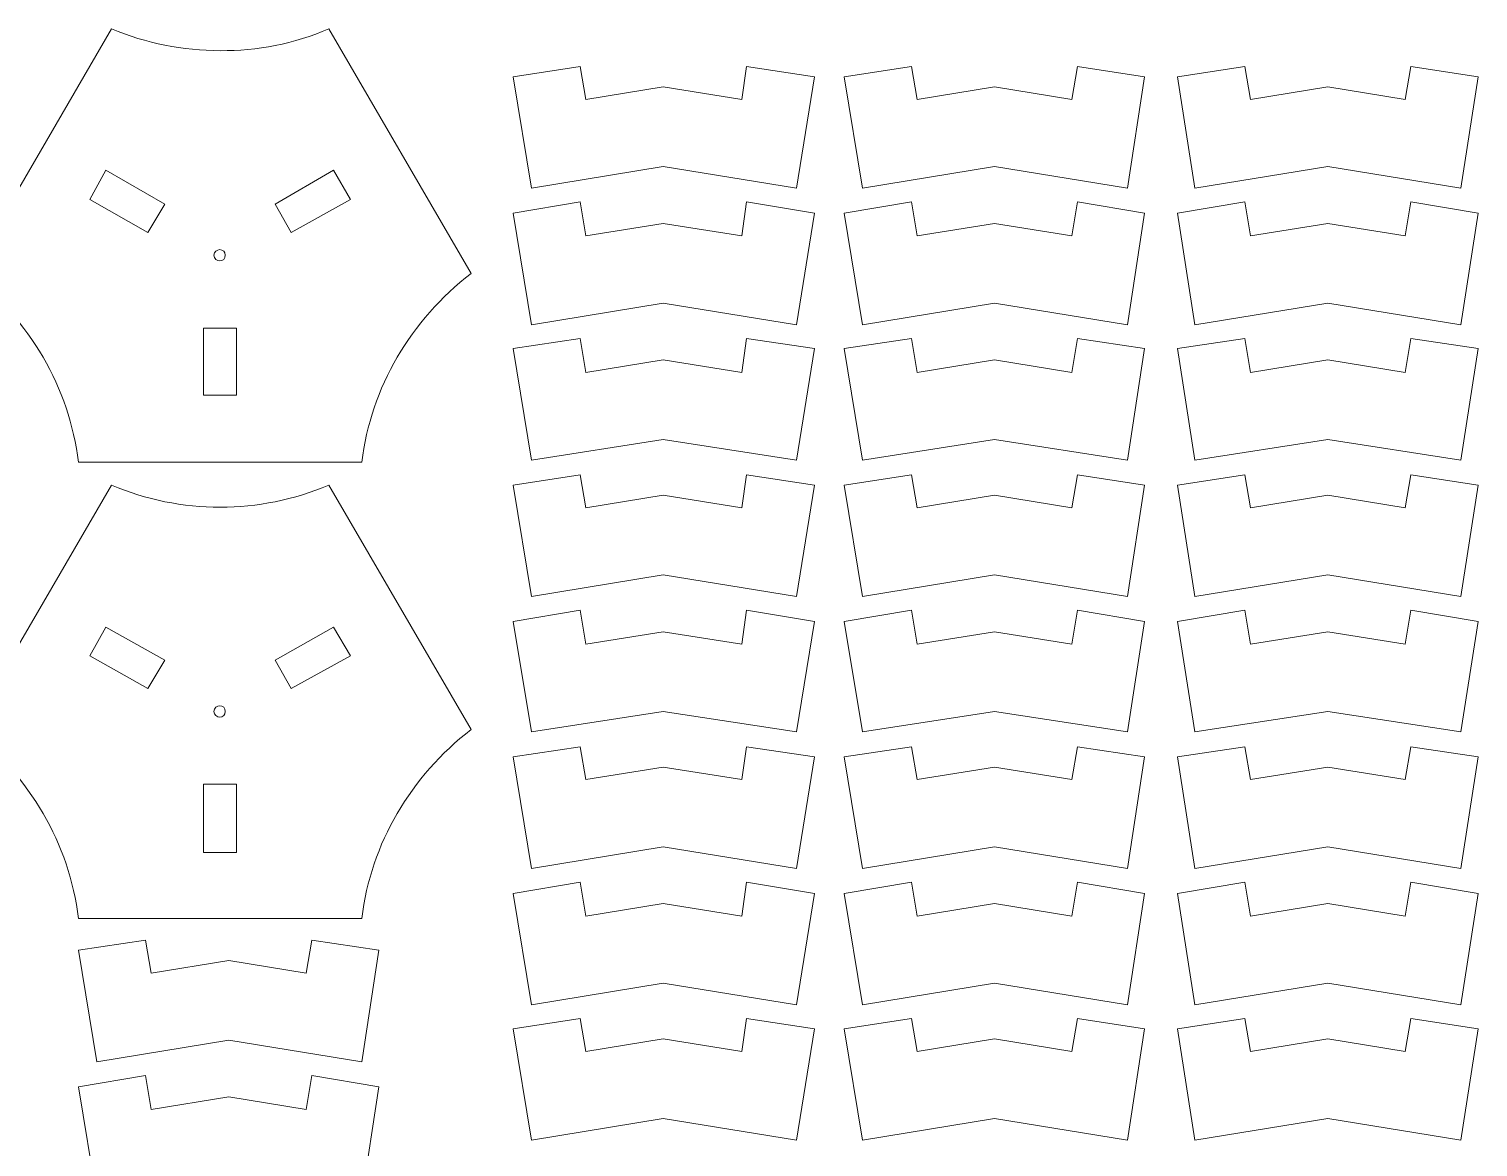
# Model space of a CAD drawing. Header units: centimetres. Extents: x -55.8 to 27.7, y -32.1 to 37.5.
# Drawn here: x -3.16 to 9.58, y 27.54 to 37.37 of the extents above; entities that cross this region are included whole.
import ezdxf

# ---------------------------------------------------------------- set-up
doc = ezdxf.new("R2010")
doc.units = ezdxf.units.CM
doc.header["$MEASUREMENT"] = 0
doc.layers.add('1', color=7, linetype='Continuous')
doc.layers.add('Grab', color=7, linetype='Continuous')

msp = doc.modelspace()

# ---------------------------------------------------------------- linework, layer by layer
at = {"color": 242, "lineweight": 9}
for points, knots in [([(-0.23, 33.555), (-0.23, 33.555), (-2.72, 33.555), (-2.72, 33.555), (-2.72, 33.555), (-2.8, 34.215), (-3.15, 34.805), (-3.68, 35.215), (-3.68, 35.215), (-3.68, 35.215), (-2.43, 37.365), (-2.43, 37.365), (-2.43, 37.365), (-1.82, 37.115), (-1.13, 37.105), (-0.52, 37.365), (-0.52, 37.365), (-0.52, 37.365), (0.73, 35.215), (0.73, 35.215), (0.73, 35.215), (0.2, 34.805), (-0.15, 34.215), (-0.23, 33.555)], [0, 0, 0, 0, 0.14285714, 0.14285714, 0.14285714, 0.14285714, 0.28571429, 0.28571429, 0.28571429, 0.28571429, 0.42857143, 0.42857143, 0.42857143, 0.42857143, 0.57142857, 0.57142857, 0.57142857, 0.57142857, 0.71428571, 0.71428571, 0.71428571, 0.71428571, 1, 1, 1, 1]), ([(3.11, 36.745), (3.11, 36.745), (3.15, 37.035), (3.15, 37.035), (3.15, 37.035), (3.15, 37.035), (3.75, 36.945), (3.75, 36.945), (3.75, 36.945), (3.75, 36.945), (3.59, 35.965), (3.59, 35.965), (3.59, 35.965), (3.59, 35.965), (2.42, 36.155), (2.42, 36.155), (2.42, 36.155), (2.42, 36.155), (1.26, 35.965), (1.26, 35.965), (1.26, 35.965), (1.26, 35.965), (1.1, 36.945), (1.1, 36.945), (1.1, 36.945), (1.1, 36.945), (1.69, 37.035), (1.69, 37.035), (1.69, 37.035), (1.69, 37.035), (1.74, 36.745), (1.74, 36.745), (1.74, 36.745), (1.74, 36.745), (2.42, 36.855), (2.42, 36.855), (2.42, 36.855), (2.42, 36.855), (3.11, 36.745), (3.11, 36.745)], [0, 0, 0, 0, 0.09090909, 0.09090909, 0.09090909, 0.09090909, 0.18181818, 0.18181818, 0.18181818, 0.18181818, 0.27272727, 0.27272727, 0.27272727, 0.27272727, 0.36363636, 0.36363636, 0.36363636, 0.36363636, 0.45454545, 0.45454545, 0.45454545, 0.45454545, 0.54545455, 0.54545455, 0.54545455, 0.54545455, 0.63636364, 0.63636364, 0.63636364, 0.63636364, 0.72727273, 0.72727273, 0.72727273, 0.72727273, 0.81818182, 0.81818182, 0.81818182, 0.81818182, 1, 1, 1, 1]), ([(6.01, 36.745), (6.01, 36.745), (6.06, 37.035), (6.06, 37.035), (6.06, 37.035), (6.06, 37.035), (6.65, 36.945), (6.65, 36.945), (6.65, 36.945), (6.65, 36.945), (6.5, 35.965), (6.5, 35.965), (6.5, 35.965), (6.5, 35.965), (5.33, 36.155), (5.33, 36.155), (5.33, 36.155), (5.33, 36.155), (4.17, 35.965), (4.17, 35.965), (4.17, 35.965), (4.17, 35.965), (4.01, 36.945), (4.01, 36.945), (4.01, 36.945), (4.01, 36.945), (4.6, 37.035), (4.6, 37.035), (4.6, 37.035), (4.6, 37.035), (4.65, 36.745), (4.65, 36.745), (4.65, 36.745), (4.65, 36.745), (5.33, 36.855), (5.33, 36.855), (5.33, 36.855), (5.33, 36.855), (6.01, 36.745), (6.01, 36.745)], [0, 0, 0, 0, 0.09090909, 0.09090909, 0.09090909, 0.09090909, 0.18181818, 0.18181818, 0.18181818, 0.18181818, 0.27272727, 0.27272727, 0.27272727, 0.27272727, 0.36363636, 0.36363636, 0.36363636, 0.36363636, 0.45454545, 0.45454545, 0.45454545, 0.45454545, 0.54545455, 0.54545455, 0.54545455, 0.54545455, 0.63636364, 0.63636364, 0.63636364, 0.63636364, 0.72727273, 0.72727273, 0.72727273, 0.72727273, 0.81818182, 0.81818182, 0.81818182, 0.81818182, 1, 1, 1, 1]), ([(8.94, 36.745), (8.94, 36.745), (8.99, 37.035), (8.99, 37.035), (8.99, 37.035), (8.99, 37.035), (9.58, 36.945), (9.58, 36.945), (9.58, 36.945), (9.58, 36.945), (9.43, 35.965), (9.43, 35.965), (9.43, 35.965), (9.43, 35.965), (8.26, 36.155), (8.26, 36.155), (8.26, 36.155), (8.26, 36.155), (7.09, 35.965), (7.09, 35.965), (7.09, 35.965), (7.09, 35.965), (6.94, 36.945), (6.94, 36.945), (6.94, 36.945), (6.94, 36.945), (7.53, 37.035), (7.53, 37.035), (7.53, 37.035), (7.53, 37.035), (7.58, 36.745), (7.58, 36.745), (7.58, 36.745), (7.58, 36.745), (8.26, 36.855), (8.26, 36.855), (8.26, 36.855), (8.26, 36.855), (8.94, 36.745), (8.94, 36.745)], [0, 0, 0, 0, 0.09090909, 0.09090909, 0.09090909, 0.09090909, 0.18181818, 0.18181818, 0.18181818, 0.18181818, 0.27272727, 0.27272727, 0.27272727, 0.27272727, 0.36363636, 0.36363636, 0.36363636, 0.36363636, 0.45454545, 0.45454545, 0.45454545, 0.45454545, 0.54545455, 0.54545455, 0.54545455, 0.54545455, 0.63636364, 0.63636364, 0.63636364, 0.63636364, 0.72727273, 0.72727273, 0.72727273, 0.72727273, 0.81818182, 0.81818182, 0.81818182, 0.81818182, 1, 1, 1, 1]), ([(3.11, 35.545), (3.11, 35.545), (3.15, 35.845), (3.15, 35.845), (3.15, 35.845), (3.15, 35.845), (3.75, 35.745), (3.75, 35.745), (3.75, 35.745), (3.75, 35.745), (3.59, 34.765), (3.59, 34.765), (3.59, 34.765), (3.59, 34.765), (2.42, 34.955), (2.42, 34.955), (2.42, 34.955), (2.42, 34.955), (1.26, 34.765), (1.26, 34.765), (1.26, 34.765), (1.26, 34.765), (1.1, 35.745), (1.1, 35.745), (1.1, 35.745), (1.1, 35.745), (1.69, 35.845), (1.69, 35.845), (1.69, 35.845), (1.69, 35.845), (1.74, 35.545), (1.74, 35.545), (1.74, 35.545), (1.74, 35.545), (2.42, 35.655), (2.42, 35.655), (2.42, 35.655), (2.42, 35.655), (3.11, 35.545), (3.11, 35.545)], [0, 0, 0, 0, 0.09090909, 0.09090909, 0.09090909, 0.09090909, 0.18181818, 0.18181818, 0.18181818, 0.18181818, 0.27272727, 0.27272727, 0.27272727, 0.27272727, 0.36363636, 0.36363636, 0.36363636, 0.36363636, 0.45454545, 0.45454545, 0.45454545, 0.45454545, 0.54545455, 0.54545455, 0.54545455, 0.54545455, 0.63636364, 0.63636364, 0.63636364, 0.63636364, 0.72727273, 0.72727273, 0.72727273, 0.72727273, 0.81818182, 0.81818182, 0.81818182, 0.81818182, 1, 1, 1, 1]), ([(6.01, 35.545), (6.01, 35.545), (6.06, 35.845), (6.06, 35.845), (6.06, 35.845), (6.06, 35.845), (6.65, 35.745), (6.65, 35.745), (6.65, 35.745), (6.65, 35.745), (6.5, 34.765), (6.5, 34.765), (6.5, 34.765), (6.5, 34.765), (5.33, 34.955), (5.33, 34.955), (5.33, 34.955), (5.33, 34.955), (4.17, 34.765), (4.17, 34.765), (4.17, 34.765), (4.17, 34.765), (4.01, 35.745), (4.01, 35.745), (4.01, 35.745), (4.01, 35.745), (4.6, 35.845), (4.6, 35.845), (4.6, 35.845), (4.6, 35.845), (4.65, 35.545), (4.65, 35.545), (4.65, 35.545), (4.65, 35.545), (5.33, 35.655), (5.33, 35.655), (5.33, 35.655), (5.33, 35.655), (6.01, 35.545), (6.01, 35.545)], [0, 0, 0, 0, 0.09090909, 0.09090909, 0.09090909, 0.09090909, 0.18181818, 0.18181818, 0.18181818, 0.18181818, 0.27272727, 0.27272727, 0.27272727, 0.27272727, 0.36363636, 0.36363636, 0.36363636, 0.36363636, 0.45454545, 0.45454545, 0.45454545, 0.45454545, 0.54545455, 0.54545455, 0.54545455, 0.54545455, 0.63636364, 0.63636364, 0.63636364, 0.63636364, 0.72727273, 0.72727273, 0.72727273, 0.72727273, 0.81818182, 0.81818182, 0.81818182, 0.81818182, 1, 1, 1, 1]), ([(8.94, 35.545), (8.94, 35.545), (8.99, 35.845), (8.99, 35.845), (8.99, 35.845), (8.99, 35.845), (9.58, 35.745), (9.58, 35.745), (9.58, 35.745), (9.58, 35.745), (9.43, 34.765), (9.43, 34.765), (9.43, 34.765), (9.43, 34.765), (8.26, 34.955), (8.26, 34.955), (8.26, 34.955), (8.26, 34.955), (7.09, 34.765), (7.09, 34.765), (7.09, 34.765), (7.09, 34.765), (6.94, 35.745), (6.94, 35.745), (6.94, 35.745), (6.94, 35.745), (7.53, 35.845), (7.53, 35.845), (7.53, 35.845), (7.53, 35.845), (7.58, 35.545), (7.58, 35.545), (7.58, 35.545), (7.58, 35.545), (8.26, 35.655), (8.26, 35.655), (8.26, 35.655), (8.26, 35.655), (8.94, 35.545), (8.94, 35.545)], [0, 0, 0, 0, 0.09090909, 0.09090909, 0.09090909, 0.09090909, 0.18181818, 0.18181818, 0.18181818, 0.18181818, 0.27272727, 0.27272727, 0.27272727, 0.27272727, 0.36363636, 0.36363636, 0.36363636, 0.36363636, 0.45454545, 0.45454545, 0.45454545, 0.45454545, 0.54545455, 0.54545455, 0.54545455, 0.54545455, 0.63636364, 0.63636364, 0.63636364, 0.63636364, 0.72727273, 0.72727273, 0.72727273, 0.72727273, 0.81818182, 0.81818182, 0.81818182, 0.81818182, 1, 1, 1, 1]), ([(3.11, 34.345), (3.11, 34.345), (3.15, 34.645), (3.15, 34.645), (3.15, 34.645), (3.15, 34.645), (3.75, 34.555), (3.75, 34.555), (3.75, 34.555), (3.75, 34.555), (3.59, 33.575), (3.59, 33.575), (3.59, 33.575), (3.59, 33.575), (2.42, 33.755), (2.42, 33.755), (2.42, 33.755), (2.42, 33.755), (1.26, 33.575), (1.26, 33.575), (1.26, 33.575), (1.26, 33.575), (1.1, 34.555), (1.1, 34.555), (1.1, 34.555), (1.1, 34.555), (1.69, 34.645), (1.69, 34.645), (1.69, 34.645), (1.69, 34.645), (1.74, 34.345), (1.74, 34.345), (1.74, 34.345), (1.74, 34.345), (2.42, 34.455), (2.42, 34.455), (2.42, 34.455), (2.42, 34.455), (3.11, 34.345), (3.11, 34.345)], [0, 0, 0, 0, 0.09090909, 0.09090909, 0.09090909, 0.09090909, 0.18181818, 0.18181818, 0.18181818, 0.18181818, 0.27272727, 0.27272727, 0.27272727, 0.27272727, 0.36363636, 0.36363636, 0.36363636, 0.36363636, 0.45454545, 0.45454545, 0.45454545, 0.45454545, 0.54545455, 0.54545455, 0.54545455, 0.54545455, 0.63636364, 0.63636364, 0.63636364, 0.63636364, 0.72727273, 0.72727273, 0.72727273, 0.72727273, 0.81818182, 0.81818182, 0.81818182, 0.81818182, 1, 1, 1, 1]), ([(6.01, 34.345), (6.01, 34.345), (6.06, 34.645), (6.06, 34.645), (6.06, 34.645), (6.06, 34.645), (6.65, 34.555), (6.65, 34.555), (6.65, 34.555), (6.65, 34.555), (6.5, 33.575), (6.5, 33.575), (6.5, 33.575), (6.5, 33.575), (5.33, 33.755), (5.33, 33.755), (5.33, 33.755), (5.33, 33.755), (4.17, 33.575), (4.17, 33.575), (4.17, 33.575), (4.17, 33.575), (4.01, 34.555), (4.01, 34.555), (4.01, 34.555), (4.01, 34.555), (4.6, 34.645), (4.6, 34.645), (4.6, 34.645), (4.6, 34.645), (4.65, 34.345), (4.65, 34.345), (4.65, 34.345), (4.65, 34.345), (5.33, 34.455), (5.33, 34.455), (5.33, 34.455), (5.33, 34.455), (6.01, 34.345), (6.01, 34.345)], [0, 0, 0, 0, 0.09090909, 0.09090909, 0.09090909, 0.09090909, 0.18181818, 0.18181818, 0.18181818, 0.18181818, 0.27272727, 0.27272727, 0.27272727, 0.27272727, 0.36363636, 0.36363636, 0.36363636, 0.36363636, 0.45454545, 0.45454545, 0.45454545, 0.45454545, 0.54545455, 0.54545455, 0.54545455, 0.54545455, 0.63636364, 0.63636364, 0.63636364, 0.63636364, 0.72727273, 0.72727273, 0.72727273, 0.72727273, 0.81818182, 0.81818182, 0.81818182, 0.81818182, 1, 1, 1, 1]), ([(8.94, 34.345), (8.94, 34.345), (8.99, 34.645), (8.99, 34.645), (8.99, 34.645), (8.99, 34.645), (9.58, 34.555), (9.58, 34.555), (9.58, 34.555), (9.58, 34.555), (9.43, 33.575), (9.43, 33.575), (9.43, 33.575), (9.43, 33.575), (8.26, 33.755), (8.26, 33.755), (8.26, 33.755), (8.26, 33.755), (7.09, 33.575), (7.09, 33.575), (7.09, 33.575), (7.09, 33.575), (6.94, 34.555), (6.94, 34.555), (6.94, 34.555), (6.94, 34.555), (7.53, 34.645), (7.53, 34.645), (7.53, 34.645), (7.53, 34.645), (7.58, 34.345), (7.58, 34.345), (7.58, 34.345), (7.58, 34.345), (8.26, 34.455), (8.26, 34.455), (8.26, 34.455), (8.26, 34.455), (8.94, 34.345), (8.94, 34.345)], [0, 0, 0, 0, 0.09090909, 0.09090909, 0.09090909, 0.09090909, 0.18181818, 0.18181818, 0.18181818, 0.18181818, 0.27272727, 0.27272727, 0.27272727, 0.27272727, 0.36363636, 0.36363636, 0.36363636, 0.36363636, 0.45454545, 0.45454545, 0.45454545, 0.45454545, 0.54545455, 0.54545455, 0.54545455, 0.54545455, 0.63636364, 0.63636364, 0.63636364, 0.63636364, 0.72727273, 0.72727273, 0.72727273, 0.72727273, 0.81818182, 0.81818182, 0.81818182, 0.81818182, 1, 1, 1, 1]), ([(3.11, 33.155), (3.11, 33.155), (3.15, 33.445), (3.15, 33.445), (3.15, 33.445), (3.15, 33.445), (3.75, 33.355), (3.75, 33.355), (3.75, 33.355), (3.75, 33.355), (3.59, 32.375), (3.59, 32.375), (3.59, 32.375), (3.59, 32.375), (2.42, 32.565), (2.42, 32.565), (2.42, 32.565), (2.42, 32.565), (1.26, 32.375), (1.26, 32.375), (1.26, 32.375), (1.26, 32.375), (1.1, 33.355), (1.1, 33.355), (1.1, 33.355), (1.1, 33.355), (1.69, 33.445), (1.69, 33.445), (1.69, 33.445), (1.69, 33.445), (1.74, 33.155), (1.74, 33.155), (1.74, 33.155), (1.74, 33.155), (2.42, 33.265), (2.42, 33.265), (2.42, 33.265), (2.42, 33.265), (3.11, 33.155), (3.11, 33.155)], [0, 0, 0, 0, 0.09090909, 0.09090909, 0.09090909, 0.09090909, 0.18181818, 0.18181818, 0.18181818, 0.18181818, 0.27272727, 0.27272727, 0.27272727, 0.27272727, 0.36363636, 0.36363636, 0.36363636, 0.36363636, 0.45454545, 0.45454545, 0.45454545, 0.45454545, 0.54545455, 0.54545455, 0.54545455, 0.54545455, 0.63636364, 0.63636364, 0.63636364, 0.63636364, 0.72727273, 0.72727273, 0.72727273, 0.72727273, 0.81818182, 0.81818182, 0.81818182, 0.81818182, 1, 1, 1, 1]), ([(6.01, 33.155), (6.01, 33.155), (6.06, 33.445), (6.06, 33.445), (6.06, 33.445), (6.06, 33.445), (6.65, 33.355), (6.65, 33.355), (6.65, 33.355), (6.65, 33.355), (6.5, 32.375), (6.5, 32.375), (6.5, 32.375), (6.5, 32.375), (5.33, 32.565), (5.33, 32.565), (5.33, 32.565), (5.33, 32.565), (4.17, 32.375), (4.17, 32.375), (4.17, 32.375), (4.17, 32.375), (4.01, 33.355), (4.01, 33.355), (4.01, 33.355), (4.01, 33.355), (4.6, 33.445), (4.6, 33.445), (4.6, 33.445), (4.6, 33.445), (4.65, 33.155), (4.65, 33.155), (4.65, 33.155), (4.65, 33.155), (5.33, 33.265), (5.33, 33.265), (5.33, 33.265), (5.33, 33.265), (6.01, 33.155), (6.01, 33.155)], [0, 0, 0, 0, 0.09090909, 0.09090909, 0.09090909, 0.09090909, 0.18181818, 0.18181818, 0.18181818, 0.18181818, 0.27272727, 0.27272727, 0.27272727, 0.27272727, 0.36363636, 0.36363636, 0.36363636, 0.36363636, 0.45454545, 0.45454545, 0.45454545, 0.45454545, 0.54545455, 0.54545455, 0.54545455, 0.54545455, 0.63636364, 0.63636364, 0.63636364, 0.63636364, 0.72727273, 0.72727273, 0.72727273, 0.72727273, 0.81818182, 0.81818182, 0.81818182, 0.81818182, 1, 1, 1, 1]), ([(8.94, 33.155), (8.94, 33.155), (8.99, 33.445), (8.99, 33.445), (8.99, 33.445), (8.99, 33.445), (9.58, 33.355), (9.58, 33.355), (9.58, 33.355), (9.58, 33.355), (9.43, 32.375), (9.43, 32.375), (9.43, 32.375), (9.43, 32.375), (8.26, 32.565), (8.26, 32.565), (8.26, 32.565), (8.26, 32.565), (7.09, 32.375), (7.09, 32.375), (7.09, 32.375), (7.09, 32.375), (6.94, 33.355), (6.94, 33.355), (6.94, 33.355), (6.94, 33.355), (7.53, 33.445), (7.53, 33.445), (7.53, 33.445), (7.53, 33.445), (7.58, 33.155), (7.58, 33.155), (7.58, 33.155), (7.58, 33.155), (8.26, 33.265), (8.26, 33.265), (8.26, 33.265), (8.26, 33.265), (8.94, 33.155), (8.94, 33.155)], [0, 0, 0, 0, 0.09090909, 0.09090909, 0.09090909, 0.09090909, 0.18181818, 0.18181818, 0.18181818, 0.18181818, 0.27272727, 0.27272727, 0.27272727, 0.27272727, 0.36363636, 0.36363636, 0.36363636, 0.36363636, 0.45454545, 0.45454545, 0.45454545, 0.45454545, 0.54545455, 0.54545455, 0.54545455, 0.54545455, 0.63636364, 0.63636364, 0.63636364, 0.63636364, 0.72727273, 0.72727273, 0.72727273, 0.72727273, 0.81818182, 0.81818182, 0.81818182, 0.81818182, 1, 1, 1, 1]), ([(-0.23, 29.545), (-0.23, 29.545), (-2.72, 29.545), (-2.72, 29.545), (-2.72, 29.545), (-2.8, 30.205), (-3.15, 30.795), (-3.68, 31.205), (-3.68, 31.205), (-3.68, 31.205), (-2.43, 33.355), (-2.43, 33.355), (-2.43, 33.355), (-1.82, 33.095), (-1.13, 33.095), (-0.52, 33.355), (-0.52, 33.355), (-0.52, 33.355), (0.73, 31.205), (0.73, 31.205), (0.73, 31.205), (0.2, 30.795), (-0.15, 30.205), (-0.23, 29.545)], [0, 0, 0, 0, 0.14285714, 0.14285714, 0.14285714, 0.14285714, 0.28571429, 0.28571429, 0.28571429, 0.28571429, 0.42857143, 0.42857143, 0.42857143, 0.42857143, 0.57142857, 0.57142857, 0.57142857, 0.57142857, 0.71428571, 0.71428571, 0.71428571, 0.71428571, 1, 1, 1, 1]), ([(3.11, 31.955), (3.11, 31.955), (3.15, 32.255), (3.15, 32.255), (3.15, 32.255), (3.15, 32.255), (3.75, 32.155), (3.75, 32.155), (3.75, 32.155), (3.75, 32.155), (3.59, 31.185), (3.59, 31.185), (3.59, 31.185), (3.59, 31.185), (2.42, 31.365), (2.42, 31.365), (2.42, 31.365), (2.42, 31.365), (1.26, 31.185), (1.26, 31.185), (1.26, 31.185), (1.26, 31.185), (1.1, 32.155), (1.1, 32.155), (1.1, 32.155), (1.1, 32.155), (1.69, 32.255), (1.69, 32.255), (1.69, 32.255), (1.69, 32.255), (1.74, 31.955), (1.74, 31.955), (1.74, 31.955), (1.74, 31.955), (2.42, 32.065), (2.42, 32.065), (2.42, 32.065), (2.42, 32.065), (3.11, 31.955), (3.11, 31.955)], [0, 0, 0, 0, 0.09090909, 0.09090909, 0.09090909, 0.09090909, 0.18181818, 0.18181818, 0.18181818, 0.18181818, 0.27272727, 0.27272727, 0.27272727, 0.27272727, 0.36363636, 0.36363636, 0.36363636, 0.36363636, 0.45454545, 0.45454545, 0.45454545, 0.45454545, 0.54545455, 0.54545455, 0.54545455, 0.54545455, 0.63636364, 0.63636364, 0.63636364, 0.63636364, 0.72727273, 0.72727273, 0.72727273, 0.72727273, 0.81818182, 0.81818182, 0.81818182, 0.81818182, 1, 1, 1, 1]), ([(6.01, 31.955), (6.01, 31.955), (6.06, 32.255), (6.06, 32.255), (6.06, 32.255), (6.06, 32.255), (6.65, 32.155), (6.65, 32.155), (6.65, 32.155), (6.65, 32.155), (6.5, 31.185), (6.5, 31.185), (6.5, 31.185), (6.5, 31.185), (5.33, 31.365), (5.33, 31.365), (5.33, 31.365), (5.33, 31.365), (4.17, 31.185), (4.17, 31.185), (4.17, 31.185), (4.17, 31.185), (4.01, 32.155), (4.01, 32.155), (4.01, 32.155), (4.01, 32.155), (4.6, 32.255), (4.6, 32.255), (4.6, 32.255), (4.6, 32.255), (4.65, 31.955), (4.65, 31.955), (4.65, 31.955), (4.65, 31.955), (5.33, 32.065), (5.33, 32.065), (5.33, 32.065), (5.33, 32.065), (6.01, 31.955), (6.01, 31.955)], [0, 0, 0, 0, 0.09090909, 0.09090909, 0.09090909, 0.09090909, 0.18181818, 0.18181818, 0.18181818, 0.18181818, 0.27272727, 0.27272727, 0.27272727, 0.27272727, 0.36363636, 0.36363636, 0.36363636, 0.36363636, 0.45454545, 0.45454545, 0.45454545, 0.45454545, 0.54545455, 0.54545455, 0.54545455, 0.54545455, 0.63636364, 0.63636364, 0.63636364, 0.63636364, 0.72727273, 0.72727273, 0.72727273, 0.72727273, 0.81818182, 0.81818182, 0.81818182, 0.81818182, 1, 1, 1, 1]), ([(8.94, 31.955), (8.94, 31.955), (8.99, 32.255), (8.99, 32.255), (8.99, 32.255), (8.99, 32.255), (9.58, 32.155), (9.58, 32.155), (9.58, 32.155), (9.58, 32.155), (9.43, 31.185), (9.43, 31.185), (9.43, 31.185), (9.43, 31.185), (8.26, 31.365), (8.26, 31.365), (8.26, 31.365), (8.26, 31.365), (7.09, 31.185), (7.09, 31.185), (7.09, 31.185), (7.09, 31.185), (6.94, 32.155), (6.94, 32.155), (6.94, 32.155), (6.94, 32.155), (7.53, 32.255), (7.53, 32.255), (7.53, 32.255), (7.53, 32.255), (7.58, 31.955), (7.58, 31.955), (7.58, 31.955), (7.58, 31.955), (8.26, 32.065), (8.26, 32.065), (8.26, 32.065), (8.26, 32.065), (8.94, 31.955), (8.94, 31.955)], [0, 0, 0, 0, 0.09090909, 0.09090909, 0.09090909, 0.09090909, 0.18181818, 0.18181818, 0.18181818, 0.18181818, 0.27272727, 0.27272727, 0.27272727, 0.27272727, 0.36363636, 0.36363636, 0.36363636, 0.36363636, 0.45454545, 0.45454545, 0.45454545, 0.45454545, 0.54545455, 0.54545455, 0.54545455, 0.54545455, 0.63636364, 0.63636364, 0.63636364, 0.63636364, 0.72727273, 0.72727273, 0.72727273, 0.72727273, 0.81818182, 0.81818182, 0.81818182, 0.81818182, 1, 1, 1, 1]), ([(3.11, 30.765), (3.11, 30.765), (3.15, 31.055), (3.15, 31.055), (3.15, 31.055), (3.15, 31.055), (3.75, 30.965), (3.75, 30.965), (3.75, 30.965), (3.75, 30.965), (3.59, 29.985), (3.59, 29.985), (3.59, 29.985), (3.59, 29.985), (2.42, 30.175), (2.42, 30.175), (2.42, 30.175), (2.42, 30.175), (1.26, 29.985), (1.26, 29.985), (1.26, 29.985), (1.26, 29.985), (1.1, 30.965), (1.1, 30.965), (1.1, 30.965), (1.1, 30.965), (1.69, 31.055), (1.69, 31.055), (1.69, 31.055), (1.69, 31.055), (1.74, 30.765), (1.74, 30.765), (1.74, 30.765), (1.74, 30.765), (2.42, 30.875), (2.42, 30.875), (2.42, 30.875), (2.42, 30.875), (3.11, 30.765), (3.11, 30.765)], [0, 0, 0, 0, 0.09090909, 0.09090909, 0.09090909, 0.09090909, 0.18181818, 0.18181818, 0.18181818, 0.18181818, 0.27272727, 0.27272727, 0.27272727, 0.27272727, 0.36363636, 0.36363636, 0.36363636, 0.36363636, 0.45454545, 0.45454545, 0.45454545, 0.45454545, 0.54545455, 0.54545455, 0.54545455, 0.54545455, 0.63636364, 0.63636364, 0.63636364, 0.63636364, 0.72727273, 0.72727273, 0.72727273, 0.72727273, 0.81818182, 0.81818182, 0.81818182, 0.81818182, 1, 1, 1, 1]), ([(6.01, 30.765), (6.01, 30.765), (6.06, 31.055), (6.06, 31.055), (6.06, 31.055), (6.06, 31.055), (6.65, 30.965), (6.65, 30.965), (6.65, 30.965), (6.65, 30.965), (6.5, 29.985), (6.5, 29.985), (6.5, 29.985), (6.5, 29.985), (5.33, 30.175), (5.33, 30.175), (5.33, 30.175), (5.33, 30.175), (4.17, 29.985), (4.17, 29.985), (4.17, 29.985), (4.17, 29.985), (4.01, 30.965), (4.01, 30.965), (4.01, 30.965), (4.01, 30.965), (4.6, 31.055), (4.6, 31.055), (4.6, 31.055), (4.6, 31.055), (4.65, 30.765), (4.65, 30.765), (4.65, 30.765), (4.65, 30.765), (5.33, 30.875), (5.33, 30.875), (5.33, 30.875), (5.33, 30.875), (6.01, 30.765), (6.01, 30.765)], [0, 0, 0, 0, 0.09090909, 0.09090909, 0.09090909, 0.09090909, 0.18181818, 0.18181818, 0.18181818, 0.18181818, 0.27272727, 0.27272727, 0.27272727, 0.27272727, 0.36363636, 0.36363636, 0.36363636, 0.36363636, 0.45454545, 0.45454545, 0.45454545, 0.45454545, 0.54545455, 0.54545455, 0.54545455, 0.54545455, 0.63636364, 0.63636364, 0.63636364, 0.63636364, 0.72727273, 0.72727273, 0.72727273, 0.72727273, 0.81818182, 0.81818182, 0.81818182, 0.81818182, 1, 1, 1, 1]), ([(8.94, 30.765), (8.94, 30.765), (8.99, 31.055), (8.99, 31.055), (8.99, 31.055), (8.99, 31.055), (9.58, 30.965), (9.58, 30.965), (9.58, 30.965), (9.58, 30.965), (9.43, 29.985), (9.43, 29.985), (9.43, 29.985), (9.43, 29.985), (8.26, 30.175), (8.26, 30.175), (8.26, 30.175), (8.26, 30.175), (7.09, 29.985), (7.09, 29.985), (7.09, 29.985), (7.09, 29.985), (6.94, 30.965), (6.94, 30.965), (6.94, 30.965), (6.94, 30.965), (7.53, 31.055), (7.53, 31.055), (7.53, 31.055), (7.53, 31.055), (7.58, 30.765), (7.58, 30.765), (7.58, 30.765), (7.58, 30.765), (8.26, 30.875), (8.26, 30.875), (8.26, 30.875), (8.26, 30.875), (8.94, 30.765), (8.94, 30.765)], [0, 0, 0, 0, 0.09090909, 0.09090909, 0.09090909, 0.09090909, 0.18181818, 0.18181818, 0.18181818, 0.18181818, 0.27272727, 0.27272727, 0.27272727, 0.27272727, 0.36363636, 0.36363636, 0.36363636, 0.36363636, 0.45454545, 0.45454545, 0.45454545, 0.45454545, 0.54545455, 0.54545455, 0.54545455, 0.54545455, 0.63636364, 0.63636364, 0.63636364, 0.63636364, 0.72727273, 0.72727273, 0.72727273, 0.72727273, 0.81818182, 0.81818182, 0.81818182, 0.81818182, 1, 1, 1, 1]), ([(3.11, 29.565), (3.11, 29.565), (3.15, 29.865), (3.15, 29.865), (3.15, 29.865), (3.15, 29.865), (3.75, 29.765), (3.75, 29.765), (3.75, 29.765), (3.75, 29.765), (3.59, 28.785), (3.59, 28.785), (3.59, 28.785), (3.59, 28.785), (2.42, 28.975), (2.42, 28.975), (2.42, 28.975), (2.42, 28.975), (1.26, 28.785), (1.26, 28.785), (1.26, 28.785), (1.26, 28.785), (1.1, 29.765), (1.1, 29.765), (1.1, 29.765), (1.1, 29.765), (1.69, 29.865), (1.69, 29.865), (1.69, 29.865), (1.69, 29.865), (1.74, 29.565), (1.74, 29.565), (1.74, 29.565), (1.74, 29.565), (2.42, 29.675), (2.42, 29.675), (2.42, 29.675), (2.42, 29.675), (3.11, 29.565), (3.11, 29.565)], [0, 0, 0, 0, 0.09090909, 0.09090909, 0.09090909, 0.09090909, 0.18181818, 0.18181818, 0.18181818, 0.18181818, 0.27272727, 0.27272727, 0.27272727, 0.27272727, 0.36363636, 0.36363636, 0.36363636, 0.36363636, 0.45454545, 0.45454545, 0.45454545, 0.45454545, 0.54545455, 0.54545455, 0.54545455, 0.54545455, 0.63636364, 0.63636364, 0.63636364, 0.63636364, 0.72727273, 0.72727273, 0.72727273, 0.72727273, 0.81818182, 0.81818182, 0.81818182, 0.81818182, 1, 1, 1, 1]), ([(6.01, 29.565), (6.01, 29.565), (6.06, 29.865), (6.06, 29.865), (6.06, 29.865), (6.06, 29.865), (6.65, 29.765), (6.65, 29.765), (6.65, 29.765), (6.65, 29.765), (6.5, 28.785), (6.5, 28.785), (6.5, 28.785), (6.5, 28.785), (5.33, 28.975), (5.33, 28.975), (5.33, 28.975), (5.33, 28.975), (4.17, 28.785), (4.17, 28.785), (4.17, 28.785), (4.17, 28.785), (4.01, 29.765), (4.01, 29.765), (4.01, 29.765), (4.01, 29.765), (4.6, 29.865), (4.6, 29.865), (4.6, 29.865), (4.6, 29.865), (4.65, 29.565), (4.65, 29.565), (4.65, 29.565), (4.65, 29.565), (5.33, 29.675), (5.33, 29.675), (5.33, 29.675), (5.33, 29.675), (6.01, 29.565), (6.01, 29.565)], [0, 0, 0, 0, 0.09090909, 0.09090909, 0.09090909, 0.09090909, 0.18181818, 0.18181818, 0.18181818, 0.18181818, 0.27272727, 0.27272727, 0.27272727, 0.27272727, 0.36363636, 0.36363636, 0.36363636, 0.36363636, 0.45454545, 0.45454545, 0.45454545, 0.45454545, 0.54545455, 0.54545455, 0.54545455, 0.54545455, 0.63636364, 0.63636364, 0.63636364, 0.63636364, 0.72727273, 0.72727273, 0.72727273, 0.72727273, 0.81818182, 0.81818182, 0.81818182, 0.81818182, 1, 1, 1, 1]), ([(8.94, 29.565), (8.94, 29.565), (8.99, 29.865), (8.99, 29.865), (8.99, 29.865), (8.99, 29.865), (9.58, 29.765), (9.58, 29.765), (9.58, 29.765), (9.58, 29.765), (9.43, 28.785), (9.43, 28.785), (9.43, 28.785), (9.43, 28.785), (8.26, 28.975), (8.26, 28.975), (8.26, 28.975), (8.26, 28.975), (7.09, 28.785), (7.09, 28.785), (7.09, 28.785), (7.09, 28.785), (6.94, 29.765), (6.94, 29.765), (6.94, 29.765), (6.94, 29.765), (7.53, 29.865), (7.53, 29.865), (7.53, 29.865), (7.53, 29.865), (7.58, 29.565), (7.58, 29.565), (7.58, 29.565), (7.58, 29.565), (8.26, 29.675), (8.26, 29.675), (8.26, 29.675), (8.26, 29.675), (8.94, 29.565), (8.94, 29.565)], [0, 0, 0, 0, 0.09090909, 0.09090909, 0.09090909, 0.09090909, 0.18181818, 0.18181818, 0.18181818, 0.18181818, 0.27272727, 0.27272727, 0.27272727, 0.27272727, 0.36363636, 0.36363636, 0.36363636, 0.36363636, 0.45454545, 0.45454545, 0.45454545, 0.45454545, 0.54545455, 0.54545455, 0.54545455, 0.54545455, 0.63636364, 0.63636364, 0.63636364, 0.63636364, 0.72727273, 0.72727273, 0.72727273, 0.72727273, 0.81818182, 0.81818182, 0.81818182, 0.81818182, 1, 1, 1, 1]), ([(-0.72, 29.065), (-0.72, 29.065), (-0.67, 29.355), (-0.67, 29.355), (-0.67, 29.355), (-0.67, 29.355), (-0.08, 29.265), (-0.08, 29.265), (-0.08, 29.265), (-0.08, 29.265), (-0.23, 28.285), (-0.23, 28.285), (-0.23, 28.285), (-0.23, 28.285), (-1.4, 28.475), (-1.4, 28.475), (-1.4, 28.475), (-1.4, 28.475), (-2.56, 28.285), (-2.56, 28.285), (-2.56, 28.285), (-2.56, 28.285), (-2.72, 29.265), (-2.72, 29.265), (-2.72, 29.265), (-2.72, 29.265), (-2.13, 29.355), (-2.13, 29.355), (-2.13, 29.355), (-2.13, 29.355), (-2.08, 29.065), (-2.08, 29.065), (-2.08, 29.065), (-2.08, 29.065), (-1.4, 29.175), (-1.4, 29.175), (-1.4, 29.175), (-1.4, 29.175), (-0.72, 29.065), (-0.72, 29.065)], [0, 0, 0, 0, 0.09090909, 0.09090909, 0.09090909, 0.09090909, 0.18181818, 0.18181818, 0.18181818, 0.18181818, 0.27272727, 0.27272727, 0.27272727, 0.27272727, 0.36363636, 0.36363636, 0.36363636, 0.36363636, 0.45454545, 0.45454545, 0.45454545, 0.45454545, 0.54545455, 0.54545455, 0.54545455, 0.54545455, 0.63636364, 0.63636364, 0.63636364, 0.63636364, 0.72727273, 0.72727273, 0.72727273, 0.72727273, 0.81818182, 0.81818182, 0.81818182, 0.81818182, 1, 1, 1, 1]), ([(3.11, 28.375), (3.11, 28.375), (3.15, 28.665), (3.15, 28.665), (3.15, 28.665), (3.15, 28.665), (3.75, 28.575), (3.75, 28.575), (3.75, 28.575), (3.75, 28.575), (3.59, 27.595), (3.59, 27.595), (3.59, 27.595), (3.59, 27.595), (2.42, 27.785), (2.42, 27.785), (2.42, 27.785), (2.42, 27.785), (1.26, 27.595), (1.26, 27.595), (1.26, 27.595), (1.26, 27.595), (1.1, 28.575), (1.1, 28.575), (1.1, 28.575), (1.1, 28.575), (1.69, 28.665), (1.69, 28.665), (1.69, 28.665), (1.69, 28.665), (1.74, 28.375), (1.74, 28.375), (1.74, 28.375), (1.74, 28.375), (2.42, 28.485), (2.42, 28.485), (2.42, 28.485), (2.42, 28.485), (3.11, 28.375), (3.11, 28.375)], [0, 0, 0, 0, 0.09090909, 0.09090909, 0.09090909, 0.09090909, 0.18181818, 0.18181818, 0.18181818, 0.18181818, 0.27272727, 0.27272727, 0.27272727, 0.27272727, 0.36363636, 0.36363636, 0.36363636, 0.36363636, 0.45454545, 0.45454545, 0.45454545, 0.45454545, 0.54545455, 0.54545455, 0.54545455, 0.54545455, 0.63636364, 0.63636364, 0.63636364, 0.63636364, 0.72727273, 0.72727273, 0.72727273, 0.72727273, 0.81818182, 0.81818182, 0.81818182, 0.81818182, 1, 1, 1, 1]), ([(6.01, 28.375), (6.01, 28.375), (6.06, 28.665), (6.06, 28.665), (6.06, 28.665), (6.06, 28.665), (6.65, 28.575), (6.65, 28.575), (6.65, 28.575), (6.65, 28.575), (6.5, 27.595), (6.5, 27.595), (6.5, 27.595), (6.5, 27.595), (5.33, 27.785), (5.33, 27.785), (5.33, 27.785), (5.33, 27.785), (4.17, 27.595), (4.17, 27.595), (4.17, 27.595), (4.17, 27.595), (4.01, 28.575), (4.01, 28.575), (4.01, 28.575), (4.01, 28.575), (4.6, 28.665), (4.6, 28.665), (4.6, 28.665), (4.6, 28.665), (4.65, 28.375), (4.65, 28.375), (4.65, 28.375), (4.65, 28.375), (5.33, 28.485), (5.33, 28.485), (5.33, 28.485), (5.33, 28.485), (6.01, 28.375), (6.01, 28.375)], [0, 0, 0, 0, 0.09090909, 0.09090909, 0.09090909, 0.09090909, 0.18181818, 0.18181818, 0.18181818, 0.18181818, 0.27272727, 0.27272727, 0.27272727, 0.27272727, 0.36363636, 0.36363636, 0.36363636, 0.36363636, 0.45454545, 0.45454545, 0.45454545, 0.45454545, 0.54545455, 0.54545455, 0.54545455, 0.54545455, 0.63636364, 0.63636364, 0.63636364, 0.63636364, 0.72727273, 0.72727273, 0.72727273, 0.72727273, 0.81818182, 0.81818182, 0.81818182, 0.81818182, 1, 1, 1, 1]), ([(8.94, 28.375), (8.94, 28.375), (8.99, 28.665), (8.99, 28.665), (8.99, 28.665), (8.99, 28.665), (9.58, 28.575), (9.58, 28.575), (9.58, 28.575), (9.58, 28.575), (9.43, 27.595), (9.43, 27.595), (9.43, 27.595), (9.43, 27.595), (8.26, 27.785), (8.26, 27.785), (8.26, 27.785), (8.26, 27.785), (7.09, 27.595), (7.09, 27.595), (7.09, 27.595), (7.09, 27.595), (6.94, 28.575), (6.94, 28.575), (6.94, 28.575), (6.94, 28.575), (7.53, 28.665), (7.53, 28.665), (7.53, 28.665), (7.53, 28.665), (7.58, 28.375), (7.58, 28.375), (7.58, 28.375), (7.58, 28.375), (8.26, 28.485), (8.26, 28.485), (8.26, 28.485), (8.26, 28.485), (8.94, 28.375), (8.94, 28.375)], [0, 0, 0, 0, 0.09090909, 0.09090909, 0.09090909, 0.09090909, 0.18181818, 0.18181818, 0.18181818, 0.18181818, 0.27272727, 0.27272727, 0.27272727, 0.27272727, 0.36363636, 0.36363636, 0.36363636, 0.36363636, 0.45454545, 0.45454545, 0.45454545, 0.45454545, 0.54545455, 0.54545455, 0.54545455, 0.54545455, 0.63636364, 0.63636364, 0.63636364, 0.63636364, 0.72727273, 0.72727273, 0.72727273, 0.72727273, 0.81818182, 0.81818182, 0.81818182, 0.81818182, 1, 1, 1, 1]), ([(-0.72, 27.865), (-0.72, 27.865), (-0.67, 28.165), (-0.67, 28.165), (-0.67, 28.165), (-0.67, 28.165), (-0.08, 28.065), (-0.08, 28.065), (-0.08, 28.065), (-0.08, 28.065), (-0.23, 27.085), (-0.23, 27.085), (-0.23, 27.085), (-0.23, 27.085), (-1.4, 27.275), (-1.4, 27.275), (-1.4, 27.275), (-1.4, 27.275), (-2.56, 27.085), (-2.56, 27.085), (-2.56, 27.085), (-2.56, 27.085), (-2.72, 28.065), (-2.72, 28.065), (-2.72, 28.065), (-2.72, 28.065), (-2.13, 28.165), (-2.13, 28.165), (-2.13, 28.165), (-2.13, 28.165), (-2.08, 27.865), (-2.08, 27.865), (-2.08, 27.865), (-2.08, 27.865), (-1.4, 27.975), (-1.4, 27.975), (-1.4, 27.975), (-1.4, 27.975), (-0.72, 27.865), (-0.72, 27.865)], [0, 0, 0, 0, 0.09090909, 0.09090909, 0.09090909, 0.09090909, 0.18181818, 0.18181818, 0.18181818, 0.18181818, 0.27272727, 0.27272727, 0.27272727, 0.27272727, 0.36363636, 0.36363636, 0.36363636, 0.36363636, 0.45454545, 0.45454545, 0.45454545, 0.45454545, 0.54545455, 0.54545455, 0.54545455, 0.54545455, 0.63636364, 0.63636364, 0.63636364, 0.63636364, 0.72727273, 0.72727273, 0.72727273, 0.72727273, 0.81818182, 0.81818182, 0.81818182, 0.81818182, 1, 1, 1, 1])]:
    msp.add_open_spline(points, degree=3, knots=knots, dxfattribs=at)
at = {"layer": '1', "color": 114, "lineweight": 9}
for points in [[(-2.11, 35.575), (-2.11, 35.575), (-1.96, 35.825), (-1.96, 35.825), (-1.96, 35.825), (-1.96, 35.825), (-2.48, 36.125), (-2.48, 36.125), (-2.48, 36.125), (-2.48, 36.125), (-2.62, 35.865), (-2.62, 35.865), (-2.62, 35.865), (-2.62, 35.865), (-2.11, 35.575), (-2.11, 35.575)], [(-0.33, 35.865), (-0.33, 35.865), (-0.48, 36.125), (-0.48, 36.125), (-0.48, 36.125), (-0.48, 36.125), (-0.99, 35.825), (-0.99, 35.825), (-0.99, 35.825), (-0.99, 35.825), (-0.85, 35.575), (-0.85, 35.575), (-0.85, 35.575), (-0.85, 35.575), (-0.33, 35.865), (-0.33, 35.865)], [(-1.33, 34.735), (-1.33, 34.735), (-1.62, 34.735), (-1.62, 34.735), (-1.62, 34.735), (-1.62, 34.735), (-1.62, 34.145), (-1.62, 34.145), (-1.62, 34.145), (-1.62, 34.145), (-1.33, 34.145), (-1.33, 34.145), (-1.33, 34.145), (-1.33, 34.145), (-1.33, 34.735), (-1.33, 34.735)], [(-2.11, 31.565), (-2.11, 31.565), (-1.96, 31.815), (-1.96, 31.815), (-1.96, 31.815), (-1.96, 31.815), (-2.48, 32.105), (-2.48, 32.105), (-2.48, 32.105), (-2.48, 32.105), (-2.62, 31.855), (-2.62, 31.855), (-2.62, 31.855), (-2.62, 31.855), (-2.11, 31.565), (-2.11, 31.565)], [(-0.33, 31.855), (-0.33, 31.855), (-0.48, 32.105), (-0.48, 32.105), (-0.48, 32.105), (-0.48, 32.105), (-0.99, 31.815), (-0.99, 31.815), (-0.99, 31.815), (-0.99, 31.815), (-0.85, 31.565), (-0.85, 31.565), (-0.85, 31.565), (-0.85, 31.565), (-0.33, 31.855), (-0.33, 31.855)], [(-1.33, 30.725), (-1.33, 30.725), (-1.62, 30.725), (-1.62, 30.725), (-1.62, 30.725), (-1.62, 30.725), (-1.62, 30.125), (-1.62, 30.125), (-1.62, 30.125), (-1.62, 30.125), (-1.33, 30.125), (-1.33, 30.125), (-1.33, 30.125), (-1.33, 30.125), (-1.33, 30.725), (-1.33, 30.725)]]:
    msp.add_open_spline(points, degree=3, knots=[0, 0, 0, 0, 0.2, 0.2, 0.2, 0.2, 0.4, 0.4, 0.4, 0.4, 0.6, 0.6, 0.6, 0.6, 1, 1, 1, 1], dxfattribs=at)
at = {"layer": 'Grab', "color": 250, "lineweight": 9}
for points in [[(-1.43, 35.375), (-1.43, 35.405), (-1.45, 35.425), (-1.48, 35.425), (-1.48, 35.425), (-1.5, 35.425), (-1.53, 35.405), (-1.53, 35.375), (-1.53, 35.375), (-1.53, 35.345), (-1.5, 35.325), (-1.48, 35.325), (-1.48, 35.325), (-1.45, 35.325), (-1.43, 35.345), (-1.43, 35.375)], [(-1.43, 31.365), (-1.43, 31.395), (-1.45, 31.415), (-1.48, 31.415), (-1.48, 31.415), (-1.5, 31.415), (-1.53, 31.395), (-1.53, 31.365), (-1.53, 31.365), (-1.53, 31.335), (-1.5, 31.315), (-1.48, 31.315), (-1.48, 31.315), (-1.45, 31.315), (-1.43, 31.335), (-1.43, 31.365)]]:
    msp.add_open_spline(points, degree=3, knots=[0, 0, 0, 0, 0.2, 0.2, 0.2, 0.2, 0.4, 0.4, 0.4, 0.4, 0.6, 0.6, 0.6, 0.6, 1, 1, 1, 1], dxfattribs=at)

doc.saveas('drawing.dxf')
